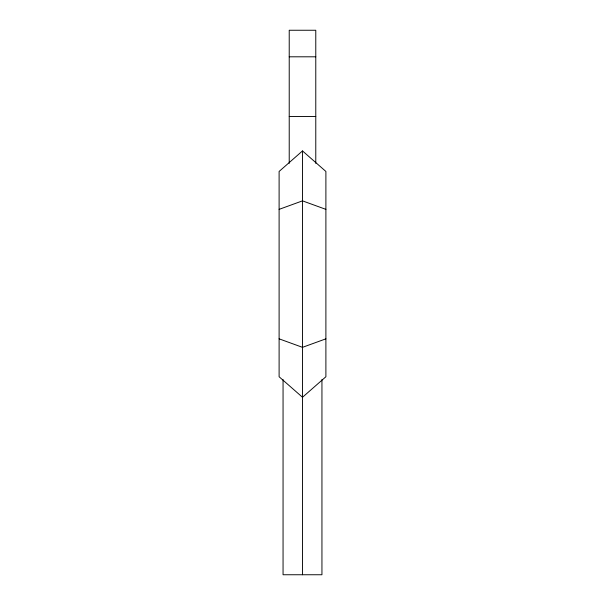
<?xml version="1.0" encoding="UTF-8"?>
<svg xmlns="http://www.w3.org/2000/svg" width="605" height="605" viewBox="0 0 605 605"><rect width="100%" height="100%" fill="white"/><g stroke="black" fill="none" stroke-linecap="round" stroke-linejoin="round"><path stroke-width="0.91" d="M302.5 150.925L279.109 171.457L279.109 376.749L302.5 397.273L325.891 376.749L325.891 171.457L302.5 150.925L302.5 574.75M279.109 209.36L302.5 200.86L325.891 209.36M325.891 338.838L302.5 347.338L279.109 338.838M289.22 56.802L315.78 56.802M289.22 116.462L315.78 116.462M321.943 379.547L321.943 574.75L283.057 574.75L283.057 379.547M315.78 163.365L315.78 30.25L289.22 30.25L289.22 163.365"/></g></svg>
